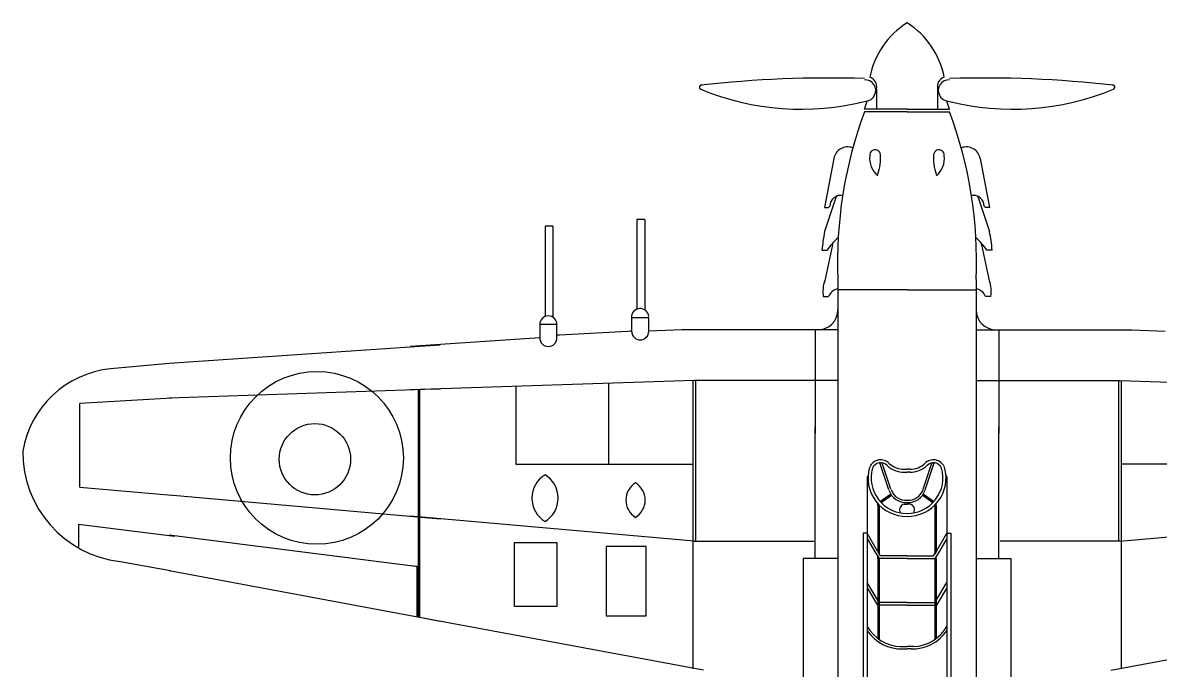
# Model space of a CAD drawing. Extents: x 0 to 123, y 0 to 85.
# Drawn here: x 44.89 to 91.22, y 58.39 to 84.79 of the extents above; entities that cross this region are included whole.
import ezdxf

# ---------------------------------------------------------------- set-up
doc = ezdxf.new("R2010")
doc.units = 0
doc.layers.add('LAYER1', color=1, linetype='CONTINUOUS')

msp = doc.modelspace()

# ---------------------------------------------------------------- linework, layer by layer
at = {"layer": 'LAYER1', "color": 7, "linetype": 'CONTINUOUS'}
for points in [[(79.6558, 82.082), (79.6558, 81.2689)], [(82.1493, 82.082), (82.1493, 81.2689)], [(79.168, 81.2689), (79.2764, 81.5942)], [(82.6372, 81.2689), (82.5288, 81.5942)], [(80.9026, 81.2689), (79.168, 81.2689)], [(80.9026, 81.1605), (79.168, 81.1605)], [(80.9026, 81.2689), (82.6372, 81.2689)], [(80.9026, 81.1605), (82.6372, 81.1605)], [(77.9212, 79.2633), (77.5418, 77.2577), (77.7044, 77.2577)], [(83.8839, 79.2633), (84.2634, 77.2577), (84.1008, 77.2577)], [(78.0297, 77.7455), (77.5418, 76.282)], [(83.7755, 77.7455), (84.2634, 76.282)], [(77.7586, 77.3119), (77.7044, 77.2577)], [(84.0466, 77.3119), (84.1008, 77.2577)], [(66.4837, 76.4988), (66.1585, 76.4988)], [(66.1585, 76.4988), (66.1585, 72.8128)], [(66.4837, 76.4988), (66.4837, 72.8128)], [(70.224, 76.7698), (69.8987, 76.7698)], [(69.8987, 76.7698), (69.8987, 73.112)], [(70.224, 76.7698), (70.224, 73.0838)], [(77.4334, 75.5231), (77.6502, 75.5231)], [(77.867, 75.7399), (77.5418, 74.2221)], [(77.867, 75.7399), (77.88, 75.8176)], [(83.9381, 75.7399), (83.9252, 75.8177)], [(83.9381, 75.7399), (84.2634, 74.2221)], [(84.3718, 75.5231), (84.155, 75.5231)], [(78.0839, 74.3305), (78.0839, 71.6744)], [(83.7213, 74.3305), (83.7213, 71.6744)], [(80.9026, 73.8969), (78.0839, 73.8969)], [(80.9026, 73.8969), (83.7213, 73.8969)], [(77.4876, 73.6258), (77.7044, 73.6258)], [(84.3176, 73.6259), (84.1008, 73.6259)], [(70.3866, 72.2165), (70.3866, 72.7586), (69.6819, 72.7586), (69.6819, 72.2165)], [(66.6463, 71.9455), (66.6463, 72.4875), (65.9416, 72.4875), (65.9417, 71.9455)], [(71.7417, 72.2707), (70.3866, 72.2186)], [(76.9455, 72.2707), (71.7417, 72.2707)], [(78.0839, 72.2707), (76.9455, 72.2707)], [(77.1624, 72.2707), (77.1624, 71.6744)], [(83.7213, 72.2707), (84.8596, 72.2707)], [(84.6428, 72.2707), (84.6428, 71.6744)], [(84.8596, 72.2707), (90.0635, 72.2707)], [(90.0635, 72.2707), (91.4186, 72.2186)], [(65.9417, 71.9455), (60.6836, 71.5874)], [(65.8875, 71.9455), (65.779, 71.9393)], [(66.7548, 72.0539), (66.6463, 72.0539)], [(69.5193, 72.2104), (66.7548, 72.0539)], [(69.6277, 72.2165), (69.5193, 72.2104)], [(69.6277, 72.2165), (69.6819, 72.2165)], [(61.259, 71.6096), (50.8514, 70.9008)], [(61.8901, 71.6526), (61.259, 71.6096)], [(77.1624, 71.6744), (77.1624, 68.0426)], [(78.0839, 71.6744), (78.0839, 68.0426)], [(83.7213, 71.6744), (83.7213, 68.0426)], [(84.6428, 71.6744), (84.6428, 68.0426)], [(50.8514, 70.9008), (48.4663, 70.684)], [(78.0839, 70.2109), (72.2296, 70.2109), (60.6836, 69.8309)], [(64.966, 69.994), (64.966, 66.7959), (72.1754, 66.7959)], [(68.7604, 66.7959), (68.7604, 70.0967)], [(72.1754, 70.2109), (72.1754, 58.4481)], [(72.2838, 70.2109), (72.2838, 63.6519)], [(83.7213, 70.2109), (89.5756, 70.2109), (101.1215, 69.8309)], [(89.5214, 70.2109), (89.5214, 63.6519)], [(89.6298, 70.2109), (89.6298, 58.4481)], [(96.8392, 69.9941), (96.8392, 66.7959), (89.6298, 66.7959)], [(50.9598, 69.4915), (47.2196, 69.2747)], [(61.2589, 69.834), (50.8514, 69.4915)], [(61.0089, 60.5621), (61.0089, 69.8314)], [(61.0421, 69.8167), (61.0421, 62.6108)], [(61.8901, 69.8548), (61.2589, 69.834)], [(47.2195, 65.855), (47.2196, 69.2747)], [(77.1624, 62.9472), (77.1624, 68.3136)], [(78.0839, 68.151), (78.0839, 50.6966)], [(83.7213, 68.151), (83.7213, 50.6966)], [(84.6428, 62.9472), (84.6428, 68.3136)], [(79.8377, 66.7284), (79.7924, 66.8515)], [(80.163, 65.7527), (79.8377, 66.7284)], [(79.919, 66.7555), (79.8802, 66.8463)], [(80.2443, 65.7798), (79.919, 66.7555)], [(81.5609, 65.7798), (81.8861, 66.7555)], [(81.6422, 65.7527), (81.9675, 66.7284)], [(81.8861, 66.7555), (81.925, 66.8463)], [(81.9675, 66.7284), (82.0128, 66.8515)], [(79.2764, 66.2954), (79.3128, 66.2951)], [(79.2764, 66.2954), (79.2764, 57.7231)], [(80.7859, 66.5904), (80.9026, 66.5904)], [(80.7894, 66.4695), (80.9026, 66.4695)], [(81.0193, 66.5904), (80.9026, 66.5904)], [(81.0158, 66.4695), (80.9026, 66.4695)], [(82.5288, 66.2954), (82.4924, 66.2951)], [(82.5288, 66.2954), (82.5288, 57.7231)], [(47.2195, 65.855), (50.9598, 65.5344)], [(61.2589, 64.6122), (50.8514, 65.5344)], [(79.8185, 65.2781), (80.2397, 65.5762)], [(80.1979, 65.5491), (79.8185, 65.2781)], [(79.8478, 65.2371), (80.269, 65.5351)], [(80.2272, 65.5081), (79.8478, 65.2371)], [(81.9574, 65.2371), (81.5362, 65.5351)], [(81.9867, 65.2781), (81.5655, 65.5762)], [(81.578, 65.5081), (81.9574, 65.2371)], [(81.6073, 65.5491), (81.9867, 65.2781)], [(79.7101, 65.1155), (79.7101, 65.1968)], [(79.7101, 65.1155), (79.7101, 63.2506)], [(79.7643, 65.1155), (79.7643, 65.1426)], [(79.7643, 65.1155), (79.7643, 63.2506)], [(80.7833, 65.1642), (80.9026, 65.1642)], [(81.0219, 65.1642), (80.9026, 65.1642)], [(82.0409, 65.1155), (82.0409, 65.1426)], [(82.0409, 65.1155), (82.0409, 63.2506)], [(82.0951, 65.1155), (82.0951, 65.1968)], [(82.0951, 65.1155), (82.0951, 63.2506)], [(72.2296, 63.6519), (60.6836, 64.675)], [(61.8901, 64.5563), (61.2589, 64.6122)], [(89.5756, 63.6519), (101.1215, 64.675)], [(51.0682, 63.854), (47.1653, 64.3419), (47.1653, 63.583)], [(79.2764, 63.9771), (79.1138, 63.9771)], [(79.1138, 63.9771), (79.1138, 63.9229)], [(79.7038, 63.2506), (79.2764, 63.9771)], [(82.1014, 63.2506), (82.5288, 63.9771)], [(82.5288, 63.9771), (82.6914, 63.9771)], [(82.6914, 63.9771), (82.6914, 63.9229)], [(47.1653, 63.583), (47.1653, 63.4136)], [(60.9879, 62.6073), (50.8514, 63.9083)], [(66.6463, 63.5977), (66.6463, 60.9958), (64.9117, 60.9958), (64.9117, 63.5977), (66.6463, 63.5977)], [(72.2296, 63.6519), (77.1082, 63.6519)], [(79.1138, 63.9229), (79.1138, 57.7231)], [(79.2764, 63.7633), (79.578, 63.2506)], [(82.5288, 63.7633), (82.2272, 63.2506)], [(82.6914, 63.9229), (82.6914, 57.7231)], [(89.5756, 63.6519), (84.697, 63.6519)], [(68.652, 63.4351), (68.652, 60.6163), (70.2782, 60.6163), (70.2782, 63.4351), (68.652, 63.4351)], [(79.578, 63.2506), (79.7643, 62.9461)], [(79.7038, 63.2506), (79.769, 63.1397)], [(79.7101, 63.2506), (79.7101, 63.2441), (79.7101, 63.2441)], [(79.7101, 62.9461), (79.7101, 63.0368)], [(79.7643, 63.2506), (79.7643, 63.1437)], [(80.9026, 63.0556), (79.8185, 63.0556), (79.769, 63.1397)], [(80.9026, 63.0556), (81.9867, 63.0556), (82.0362, 63.1397)], [(82.1014, 63.2506), (82.0362, 63.1397)], [(82.2272, 63.2506), (82.0409, 62.9461)], [(82.0409, 63.2506), (82.0409, 63.1437)], [(82.0951, 63.2506), (82.0951, 63.2441), (82.0951, 63.2441)], [(82.0951, 62.9461), (82.0951, 63.0368)], [(50.9056, 62.4447), (48.7915, 62.8241)], [(60.9547, 62.622), (60.6836, 62.6568)], [(60.9547, 60.5597), (60.9547, 62.622)], [(61.0421, 62.6108), (61.0414, 60.5435)], [(78.0839, 62.9472), (76.6745, 62.9472), (76.6745, 56.2256)], [(79.7101, 62.9461), (79.7101, 59.749)], [(79.7643, 62.9461), (79.7643, 59.749)], [(80.9026, 62.9472), (79.769, 62.9461)], [(80.9026, 62.9472), (82.0362, 62.9461)], [(82.0409, 62.9461), (82.0409, 59.749)], [(82.0951, 62.9461), (82.0951, 59.749)], [(83.7213, 62.9472), (85.1307, 62.9472), (85.1307, 56.2256)], [(61.2589, 60.5029), (50.8513, 62.4447)], [(80.9026, 61.1584), (79.7643, 61.1584), (79.2764, 61.9715)], [(79.2764, 61.7608), (79.7029, 61.05)], [(80.9026, 61.1584), (82.0409, 61.1584), (82.5288, 61.9715)], [(82.5288, 61.7608), (82.1023, 61.05)], [(80.9026, 61.05), (79.7029, 61.05)], [(80.9026, 61.05), (82.1023, 61.05)], [(72.609, 58.3939), (60.6836, 60.6188)], [(61.8901, 60.3852), (61.2589, 60.5029)], [(89.1961, 58.3939), (101.1215, 60.6188)], [(79.7101, 59.749), (79.7101, 59.6895)], [(79.7643, 59.749), (79.7643, 59.6471)], [(80.6374, 59.3604), (80.9026, 59.3604)], [(81.1678, 59.3604), (80.9026, 59.3604)], [(82.0409, 59.749), (82.0409, 59.6471)], [(82.0951, 59.749), (82.0951, 59.6895)], [(80.7402, 59.2612), (80.9026, 59.2612)], [(81.0649, 59.2612), (80.9026, 59.2612)]]:
    msp.add_lwpolyline(points, dxfattribs=at)
for centre, radius in [((56.8683, 67.0522), 3.5234), ((56.7869, 66.998), 1.4527)]:
    msp.add_circle(centre, radius, dxfattribs=at)
for centre, radius, start, end in [((82.7366, 81.9104), 3.416, 122.4711, 168.8682), ((79.0686, 81.9104), 3.416, 11.1318, 57.5289), ((77.7044, 36.3753), 46.1636, 88.1832, 96.4724), ((79.1951, 82.0278), 0.4345, -86.4242, 93.5769), ((79.2648, 82.184), 0.4041, -14.6131, 72.7209), ((82.5404, 82.184), 0.4041, 107.2791, 194.6129), ((82.6101, 82.0278), 0.4345, 86.4231, 266.4232), ((84.1008, 36.3753), 46.1636, 83.5276, 91.8168), ((72.5277, 82.1634), 0.0857, 71.5618, 251.565), ((76.5937, 91.9282), 10.663, 247.427, -75.7294), ((85.2114, 91.9282), 10.663, 255.7295, -67.4268), ((89.2775, 82.1634), 0.0857, -71.565, 108.4398), ((95.7471, 75.0279), 17.677, 159.7005, 182.2609), ((66.0581, 75.0279), 17.677, -2.2609, 20.2996), ((78.4904, 79.1481), 0.5807, 70.9292, 168.559), ((83.3148, 79.1481), 0.5807, 11.4412, 109.0708), ((80.2989, 79.2658), 0.9202, 173.3897, 230.2141), ((79.6016, 79.3988), 0.2185, 7.122, 187.1265), ((77.9348, 79.2633), 1.8907, -20.1238, 4.9338), ((83.8704, 79.2633), 1.8907, 175.0663, 200.1238), ((82.2035, 79.3988), 0.2185, -7.1265, 172.8782), ((81.5062, 79.2658), 0.9202, -50.2141, 6.6103), ((78.2065, 77.3076), 0.4479, 77.8661, 179.4525), ((83.5986, 77.3076), 0.4479, 0.5475, 102.1337), ((86.784, 74.5745), 9.3986, 169.5326, 174.2072), ((79.5745, 74.2492), 2.3077, 130.2363, 146.4966), ((82.2306, 74.2492), 2.3078, 33.5035, 49.7637), ((75.0212, 74.5745), 9.3986, 5.7929, 10.4675), ((79.1409, 73.8156), 1.6641, 163.9269, 186.5464), ((82.6643, 73.8156), 1.6642, -6.5461, 16.0734), ((78.1884, 73.4323), 0.5213, 101.5686, 158.1984), ((83.6168, 73.4323), 0.5213, 21.8023, 78.4314), ((66.294, 72.4875), 0.3524, 0, 180), ((70.0342, 72.7857), 0.3534, 4.3995, 184.3993), ((77.2708, 73.0838), 0.8131, -90, 0), ((84.5344, 73.0838), 0.8131, 180.0005, -90), ((66.294, 71.9455), 0.3523, 180, 0), ((70.0342, 72.2165), 0.3523, 180, 0), ((48.883, 66.6558), 4.0497, 95.9058, 170.5137), ((49.3926, 67.2948), 4.504, 179.6377, 263.0264), ((79.8275, 66.4887), 0.4853, 43.9961, 156.6171), ((79.8275, 66.4887), 0.3642, 43.9933, 156.6148), ((80.7615, 67.4337), 0.9647, 225.844, -88.3448), ((80.7615, 67.4337), 0.8437, 225.8434, -88.3448), ((81.0437, 67.4337), 0.9646, 268.3444, -45.844), ((81.0437, 67.4337), 0.8437, 268.3438, -45.8438), ((81.9777, 66.4887), 0.4853, 23.3829, 136.0039), ((81.9777, 66.4887), 0.3642, 23.3847, 136.0058), ((66.7276, 65.4136), 1.1063, 120.9632, 239.0364), ((65.5893, 65.4136), 1.1063, -59.0354, 59.0358), ((80.889, 66.2402), 1.5772, 164.2745, -89.5069), ((80.889, 66.2402), 1.4501, 164.2745, -89.4637), ((80.9161, 66.2402), 1.5772, 269.5075, 15.7255), ((80.9161, 66.2402), 1.4501, 269.4643, 15.7253), ((70.2782, 65.3323), 0.8274, 121.6071, 238.3927), ((69.4109, 65.3323), 0.8274, -58.3927, 58.3929), ((80.8516, 65.9506), 0.7163, 197.1236, -85.9128), ((80.8516, 65.9506), 0.6272, 197.124, -85.3309), ((80.9536, 65.9506), 0.6272, 265.3309, -17.1242), ((80.9536, 65.9506), 0.7163, 265.9128, -17.1236), ((80.8259, 64.943), 0.2253, 100.912, 215.8024), ((80.9793, 64.943), 0.2253, -35.8024, 79.0842), ((80.7129, 61.0229), 1.7619, 215.3843, -89.11), ((80.7129, 61.0229), 1.6641, 210.3239, 267.3997), ((81.0923, 61.0229), 1.7619, 269.1098, -35.3844), ((81.0923, 61.0229), 1.6641, -87.4002, -30.3241)]:
    msp.add_arc(centre, radius, start, end, dxfattribs=at)

doc.saveas('drawing.dxf')
